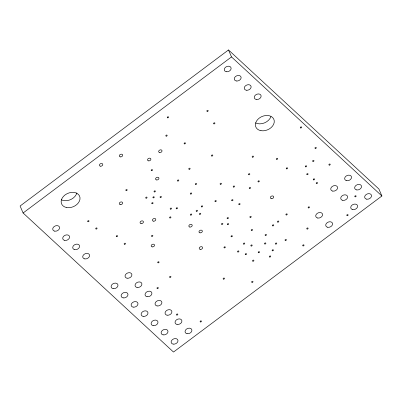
<?xml version="1.0" encoding="UTF-8"?>
<svg xmlns="http://www.w3.org/2000/svg" width="402" height="402" viewBox="0 0 402 402"><rect width="100%" height="100%" fill="white"/><g stroke="black" fill="none" stroke-linecap="round" stroke-linejoin="round"><path stroke-width="0.6" d="M228.502 49.954L20.1 206.015L23.1 212.985L173.498 352.046L381.9 195.985L378.9 189.015L228.502 49.954L231.502 56.923L381.9 195.985M23.1 212.985L231.502 56.923M76.847 192.885A9.809 7.216 -23.3 0 1 61.33 199.784M270.923 116.6A9.809 7.216 -23.3 0 1 255.571 122.917M66.702 207.543A9.809 7.216 -23.3 0 0 79.993 197.593A9.809 7.216 -23.3 0 0 65.079 194.925A9.809 7.216 -23.3 0 0 66.702 207.543M260.943 130.675A9.809 7.216 -23.3 0 0 274.234 120.721A9.809 7.216 -23.3 0 0 259.32 118.052A9.809 7.216 -23.3 0 0 260.943 130.675M153.423 221.175A1.749 1.291 -23.3 0 0 155.795 219.397A1.749 1.291 -23.3 0 0 153.132 218.919A1.749 1.291 -23.3 0 0 153.423 221.175M152.167 246.888A1.749 1.291 -23.3 0 0 154.539 245.109A1.749 1.291 -23.3 0 0 151.876 244.632A1.749 1.291 -23.3 0 0 152.167 246.888M199.965 232.838A1.749 1.291 -23.3 0 0 202.337 231.06A1.749 1.291 -23.3 0 0 199.673 230.582A1.749 1.291 -23.3 0 0 199.965 232.838M141.052 223.587A1.749 1.291 -23.3 0 0 143.424 221.809A1.749 1.291 -23.3 0 0 140.76 221.331A1.749 1.291 -23.3 0 0 141.052 223.587M120.309 156.891A1.749 1.291 -23.3 0 0 122.68 155.112A1.749 1.291 -23.3 0 0 120.017 154.634A1.749 1.291 -23.3 0 0 120.309 156.891M120.253 204.633A1.749 1.291 -23.3 0 0 122.63 202.854A1.749 1.291 -23.3 0 0 119.967 202.377A1.749 1.291 -23.3 0 0 120.253 204.633M126.203 190.593A0.698 0.518 -23.3 0 0 127.153 189.88A0.698 0.518 -23.3 0 0 126.087 189.694A0.698 0.518 -23.3 0 0 126.203 190.593M151.579 170.669A0.698 0.518 -23.3 0 0 152.529 169.956A0.698 0.518 -23.3 0 0 151.464 169.765A0.698 0.518 -23.3 0 0 151.579 170.669M303.093 245.908A0.698 0.518 -23.3 0 0 304.038 245.2A0.698 0.518 -23.3 0 0 302.972 245.009A0.698 0.518 -23.3 0 0 303.093 245.908M195.684 184.483A0.698 0.518 -23.3 0 0 196.633 183.774A0.698 0.518 -23.3 0 0 195.568 183.583A0.698 0.518 -23.3 0 0 195.684 184.483M177.86 181.031A0.698 0.518 -23.3 0 0 178.81 180.317A0.698 0.518 -23.3 0 0 177.744 180.126A0.698 0.518 -23.3 0 0 177.86 181.031M239.13 204.658A0.698 0.518 -23.3 0 0 240.079 203.95A0.698 0.518 -23.3 0 0 239.014 203.759A0.698 0.518 -23.3 0 0 239.13 204.658M232.029 200.754A0.698 0.518 -23.3 0 0 232.979 200.04A0.698 0.518 -23.3 0 0 231.914 199.849A0.698 0.518 -23.3 0 0 232.029 200.754M250.25 217.417A0.698 0.518 -23.3 0 0 251.2 216.703A0.698 0.518 -23.3 0 0 250.134 216.517A0.698 0.518 -23.3 0 0 250.25 217.417M272.501 250.828A0.698 0.518 -23.3 0 0 273.45 250.119A0.698 0.518 -23.3 0 0 272.385 249.928A0.698 0.518 -23.3 0 0 272.501 250.828M200.503 321.942A0.698 0.518 -23.3 0 0 201.452 321.233A0.698 0.518 -23.3 0 0 200.387 321.042A0.698 0.518 -23.3 0 0 200.503 321.942M176.88 315.057A0.698 0.518 -23.3 0 0 177.83 314.344A0.698 0.518 -23.3 0 0 176.764 314.153A0.698 0.518 -23.3 0 0 176.88 315.057M231.421 236.788A0.698 0.518 -23.3 0 0 232.371 236.08A0.698 0.518 -23.3 0 0 231.306 235.889A0.698 0.518 -23.3 0 0 231.421 236.788M286.646 168.88A0.698 0.518 -23.3 0 0 287.596 168.167A0.698 0.518 -23.3 0 0 286.531 167.976A0.698 0.518 -23.3 0 0 286.646 168.88M264.908 243.994A0.698 0.518 -23.3 0 0 265.858 243.285A0.698 0.518 -23.3 0 0 264.792 243.094A0.698 0.518 -23.3 0 0 264.908 243.994M169.986 217.959A0.698 0.518 -23.3 0 0 170.935 217.251A0.698 0.518 -23.3 0 0 169.87 217.06A0.698 0.518 -23.3 0 0 169.986 217.959M233.592 187.061A0.698 0.518 -23.3 0 0 234.542 186.352A0.698 0.518 -23.3 0 0 233.477 186.161A0.698 0.518 -23.3 0 0 233.592 187.061M316.595 183.548A0.698 0.518 -23.3 0 0 317.545 182.835A0.698 0.518 -23.3 0 0 316.48 182.644A0.698 0.518 -23.3 0 0 316.595 183.548M152.117 203.734A0.698 0.518 -23.3 0 0 153.067 203.02A0.698 0.518 -23.3 0 0 152.001 202.834A0.698 0.518 -23.3 0 0 152.117 203.734M160.453 197.493A0.698 0.518 -23.3 0 0 161.398 196.784A0.698 0.518 -23.3 0 0 160.333 196.593A0.698 0.518 -23.3 0 0 160.453 197.493M153.293 197.849A0.698 0.518 -23.3 0 0 154.242 197.136A0.698 0.518 -23.3 0 0 153.177 196.945A0.698 0.518 -23.3 0 0 153.293 197.849M154.428 191.925A0.698 0.518 -23.3 0 0 155.378 191.211A0.698 0.518 -23.3 0 0 154.313 191.02A0.698 0.518 -23.3 0 0 154.428 191.925M146.097 198.161A0.698 0.518 -23.3 0 0 147.047 197.452A0.698 0.518 -23.3 0 0 145.981 197.261A0.698 0.518 -23.3 0 0 146.097 198.161M189.156 169.277A0.698 0.518 -23.3 0 0 190.106 168.564A0.698 0.518 -23.3 0 0 189.04 168.373A0.698 0.518 -23.3 0 0 189.156 169.277M249.627 188.498A0.698 0.518 -23.3 0 0 250.577 187.784A0.698 0.518 -23.3 0 0 249.511 187.593A0.698 0.518 -23.3 0 0 249.627 188.498M271.315 198.643A1.749 1.291 -23.3 0 0 273.692 196.864A1.749 1.291 -23.3 0 0 271.028 196.387A1.749 1.291 -23.3 0 0 271.315 198.643M223.537 279.129A0.698 0.518 -23.3 0 0 224.487 278.415A0.698 0.518 -23.3 0 0 223.422 278.224A0.698 0.518 -23.3 0 0 223.537 279.129M88.053 221.733A0.698 0.518 -23.3 0 0 89.003 221.02A0.698 0.518 -23.3 0 0 87.937 220.829A0.698 0.518 -23.3 0 0 88.053 221.733M252.039 282.36A0.698 0.518 -23.3 0 0 252.989 281.651A0.698 0.518 -23.3 0 0 251.923 281.46A0.698 0.518 -23.3 0 0 252.039 282.36M200.206 249.391A1.749 1.291 -23.3 0 0 202.583 247.612A1.749 1.291 -23.3 0 0 199.92 247.135A1.749 1.291 -23.3 0 0 200.206 249.391M207.226 111.404A0.698 0.518 -23.3 0 0 208.176 110.696A0.698 0.518 -23.3 0 0 207.11 110.505A0.698 0.518 -23.3 0 0 207.226 111.404M148.519 160.87A1.749 1.291 -23.3 0 0 150.891 159.091A1.749 1.291 -23.3 0 0 148.227 158.614A1.749 1.291 -23.3 0 0 148.519 160.87M159.644 152.534A1.749 1.291 -23.3 0 0 162.021 150.76A1.749 1.291 -23.3 0 0 159.358 150.283A1.749 1.291 -23.3 0 0 159.644 152.534M166.202 136.127A0.698 0.518 -23.3 0 0 167.152 135.414A0.698 0.518 -23.3 0 0 166.086 135.228A0.698 0.518 -23.3 0 0 166.202 136.127M124.545 244.28A0.698 0.518 -23.3 0 0 125.494 243.572A0.698 0.518 -23.3 0 0 124.429 243.381A0.698 0.518 -23.3 0 0 124.545 244.28M116.635 236.698A0.698 0.518 -23.3 0 0 117.585 235.984A0.698 0.518 -23.3 0 0 116.52 235.793A0.698 0.518 -23.3 0 0 116.635 236.698M96.113 229.004A0.698 0.518 -23.3 0 0 97.063 228.291A0.698 0.518 -23.3 0 0 95.998 228.1A0.698 0.518 -23.3 0 0 96.113 229.004M286.274 214.949A0.698 0.518 -23.3 0 0 287.224 214.241A0.698 0.518 -23.3 0 0 286.159 214.05A0.698 0.518 -23.3 0 0 286.274 214.949M258.36 181.895A0.698 0.518 -23.3 0 0 259.31 181.181A0.698 0.518 -23.3 0 0 258.245 180.99A0.698 0.518 -23.3 0 0 258.36 181.895M305.701 166.865A0.698 0.518 -23.3 0 0 306.651 166.157A0.698 0.518 -23.3 0 0 305.585 165.966A0.698 0.518 -23.3 0 0 305.701 166.865M313.027 161.443A0.698 0.518 -23.3 0 0 313.977 160.735A0.698 0.518 -23.3 0 0 312.912 160.544A0.698 0.518 -23.3 0 0 313.027 161.443M252.562 157.177A0.698 0.518 -23.3 0 0 253.511 156.468A0.698 0.518 -23.3 0 0 252.446 156.277A0.698 0.518 -23.3 0 0 252.562 157.177M237.949 251.999A0.698 0.518 -23.3 0 0 238.899 251.285A0.698 0.518 -23.3 0 0 237.833 251.094A0.698 0.518 -23.3 0 0 237.949 251.999M224.361 247.873A0.698 0.518 -23.3 0 0 225.311 247.16A0.698 0.518 -23.3 0 0 224.246 246.974A0.698 0.518 -23.3 0 0 224.361 247.873M248.868 174.769A0.698 0.518 -23.3 0 0 249.818 174.056A0.698 0.518 -23.3 0 0 248.753 173.865A0.698 0.518 -23.3 0 0 248.868 174.769M252.948 261.189A0.698 0.518 -23.3 0 0 253.898 260.476A0.698 0.518 -23.3 0 0 252.833 260.285A0.698 0.518 -23.3 0 0 252.948 261.189M275.807 244.069A0.698 0.518 -23.3 0 0 276.757 243.361A0.698 0.518 -23.3 0 0 275.692 243.17A0.698 0.518 -23.3 0 0 275.807 244.069M151.906 236.376A0.698 0.518 -23.3 0 0 152.855 235.662A0.698 0.518 -23.3 0 0 151.79 235.471A0.698 0.518 -23.3 0 0 151.906 236.376M300.726 127.962A0.698 0.518 -23.3 0 0 301.676 127.253A0.698 0.518 -23.3 0 0 300.611 127.062A0.698 0.518 -23.3 0 0 300.726 127.962M265.491 235.456A0.698 0.518 -23.3 0 0 266.441 234.743A0.698 0.518 -23.3 0 0 265.375 234.552A0.698 0.518 -23.3 0 0 265.491 235.456M245.617 254.687A0.698 0.518 -23.3 0 0 246.567 253.974A0.698 0.518 -23.3 0 0 245.501 253.783A0.698 0.518 -23.3 0 0 245.617 254.687M313.64 179.895A0.698 0.518 -23.3 0 0 314.59 179.186A0.698 0.518 -23.3 0 0 313.525 178.996A0.698 0.518 -23.3 0 0 313.64 179.895M220.482 184.297A0.698 0.518 -23.3 0 0 221.432 183.583A0.698 0.518 -23.3 0 0 220.366 183.397A0.698 0.518 -23.3 0 0 220.482 184.297M277.852 222.115A0.698 0.518 -23.3 0 0 278.802 221.401A0.698 0.518 -23.3 0 0 277.737 221.211A0.698 0.518 -23.3 0 0 277.852 222.115M272.807 225.889A0.698 0.518 -23.3 0 0 273.757 225.18A0.698 0.518 -23.3 0 0 272.692 224.989A0.698 0.518 -23.3 0 0 272.807 225.889M215.306 201.613A0.698 0.518 -23.3 0 0 216.256 200.905A0.698 0.518 -23.3 0 0 215.191 200.714A0.698 0.518 -23.3 0 0 215.306 201.613M221.904 224.411A0.698 0.518 -23.3 0 0 222.854 223.703A0.698 0.518 -23.3 0 0 221.788 223.512A0.698 0.518 -23.3 0 0 221.904 224.411M243.808 244.114A0.698 0.518 -23.3 0 0 244.758 243.406A0.698 0.518 -23.3 0 0 243.692 243.215A0.698 0.518 -23.3 0 0 243.808 244.114M329.273 165.091A0.698 0.518 -23.3 0 0 330.223 164.378A0.698 0.518 -23.3 0 0 329.158 164.192A0.698 0.518 -23.3 0 0 329.273 165.091M213.97 123.881A0.698 0.518 -23.3 0 0 214.919 123.168A0.698 0.518 -23.3 0 0 213.854 122.977A0.698 0.518 -23.3 0 0 213.97 123.881M211.849 156.041A0.698 0.518 -23.3 0 0 212.799 155.328A0.698 0.518 -23.3 0 0 211.733 155.137A0.698 0.518 -23.3 0 0 211.849 156.041M184.523 143.891A0.698 0.518 -23.3 0 0 185.468 143.177A0.698 0.518 -23.3 0 0 184.402 142.986A0.698 0.518 -23.3 0 0 184.523 143.891M170.579 209.151A0.698 0.518 -23.3 0 0 171.528 208.437A0.698 0.518 -23.3 0 0 170.463 208.251A0.698 0.518 -23.3 0 0 170.579 209.151M347.167 215.668A0.698 0.518 -23.3 0 0 348.117 214.954A0.698 0.518 -23.3 0 0 347.052 214.768A0.698 0.518 -23.3 0 0 347.167 215.668M315.339 148.444A0.698 0.518 -23.3 0 0 316.289 147.735A0.698 0.518 -23.3 0 0 315.223 147.544A0.698 0.518 -23.3 0 0 315.339 148.444M251.607 230.502A0.698 0.518 -23.3 0 0 252.556 229.793A0.698 0.518 -23.3 0 0 251.491 229.602A0.698 0.518 -23.3 0 0 251.607 230.502M308.52 207.909A0.698 0.518 -23.3 0 0 309.47 207.201A0.698 0.518 -23.3 0 0 308.404 207.01A0.698 0.518 -23.3 0 0 308.52 207.909M227.728 224.663A0.698 0.518 -23.3 0 0 228.678 223.949A0.698 0.518 -23.3 0 0 227.612 223.758A0.698 0.518 -23.3 0 0 227.728 224.663M251.22 246.014A0.698 0.518 -23.3 0 0 252.17 245.3A0.698 0.518 -23.3 0 0 251.104 245.109A0.698 0.518 -23.3 0 0 251.22 246.014M258.597 252.742A0.698 0.518 -23.3 0 0 259.546 252.034A0.698 0.518 -23.3 0 0 258.481 251.843A0.698 0.518 -23.3 0 0 258.597 252.742M285.425 240.491A0.698 0.518 -23.3 0 0 286.375 239.783A0.698 0.518 -23.3 0 0 285.309 239.592A0.698 0.518 -23.3 0 0 285.425 240.491M176.563 208.819A0.698 0.518 -23.3 0 0 177.513 208.105A0.698 0.518 -23.3 0 0 176.448 207.914A0.698 0.518 -23.3 0 0 176.563 208.819M307.123 174.694A0.698 0.518 -23.3 0 0 308.073 173.986A0.698 0.518 -23.3 0 0 307.007 173.795A0.698 0.518 -23.3 0 0 307.123 174.694M227.482 218.653A0.698 0.518 -23.3 0 0 228.431 217.944A0.698 0.518 -23.3 0 0 227.366 217.753A0.698 0.518 -23.3 0 0 227.482 218.653M269.772 257.024A0.698 0.518 -23.3 0 0 270.722 256.31A0.698 0.518 -23.3 0 0 269.657 256.119A0.698 0.518 -23.3 0 0 269.772 257.024M307.153 229.029A0.698 0.518 -23.3 0 0 308.103 228.316A0.698 0.518 -23.3 0 0 307.038 228.125A0.698 0.518 -23.3 0 0 307.153 229.029M189.834 227.05A1.749 1.291 -23.3 0 0 192.206 225.271A1.749 1.291 -23.3 0 0 189.543 224.793A1.749 1.291 -23.3 0 0 189.834 227.05M190.749 194.045A0.698 0.518 -23.3 0 0 191.699 193.332A0.698 0.518 -23.3 0 0 190.633 193.141A0.698 0.518 -23.3 0 0 190.749 194.045M276.747 159.358A0.698 0.518 -23.3 0 0 277.697 158.649A0.698 0.518 -23.3 0 0 276.631 158.458A0.698 0.518 -23.3 0 0 276.747 159.358M169.981 277.395A0.698 0.518 -23.3 0 0 170.93 276.687A0.698 0.518 -23.3 0 0 169.865 276.496A0.698 0.518 -23.3 0 0 169.981 277.395M158.102 262.833A0.698 0.518 -23.3 0 0 159.051 262.124A0.698 0.518 -23.3 0 0 157.986 261.933A0.698 0.518 -23.3 0 0 158.102 262.833M355.167 196.829A0.698 0.518 -23.3 0 0 356.117 196.121A0.698 0.518 -23.3 0 0 355.051 195.93A0.698 0.518 -23.3 0 0 355.167 196.829M199.804 214.341A0.698 0.518 -23.3 0 0 200.754 213.633A0.698 0.518 -23.3 0 0 199.688 213.442A0.698 0.518 -23.3 0 0 199.804 214.341M196.538 211.321A0.698 0.518 -23.3 0 0 197.488 210.613A0.698 0.518 -23.3 0 0 196.422 210.422A0.698 0.518 -23.3 0 0 196.538 211.321M201.703 206.924A0.698 0.518 -23.3 0 0 202.653 206.216A0.698 0.518 -23.3 0 0 201.588 206.025A0.698 0.518 -23.3 0 0 201.703 206.924M190.794 215.095A0.698 0.518 -23.3 0 0 191.744 214.382A0.698 0.518 -23.3 0 0 190.679 214.191A0.698 0.518 -23.3 0 0 190.794 215.095M167.659 117.841A0.698 0.518 -23.3 0 0 168.609 117.133A0.698 0.518 -23.3 0 0 167.544 116.942A0.698 0.518 -23.3 0 0 167.659 117.841M157.358 288.561A0.698 0.518 -23.3 0 0 158.308 287.852A0.698 0.518 -23.3 0 0 157.242 287.661A0.698 0.518 -23.3 0 0 157.358 288.561M156.559 179.95A1.749 1.291 -23.3 0 0 158.931 178.171A1.749 1.291 -23.3 0 0 156.267 177.699A1.749 1.291 -23.3 0 0 156.559 179.95M100.41 166.192A1.749 1.291 -23.3 0 0 102.781 164.413A1.749 1.291 -23.3 0 0 100.118 163.941A1.749 1.291 -23.3 0 0 100.41 166.192M127.057 278.209A3.573 2.628 -23.3 0 0 131.901 274.581A3.573 2.628 -23.3 0 0 126.469 273.611A3.573 2.628 -23.3 0 0 127.057 278.209M113.138 288.636A3.573 2.628 -23.3 0 0 117.977 285.008A3.573 2.628 -23.3 0 0 112.545 284.038A3.573 2.628 -23.3 0 0 113.138 288.636M137.062 287.455A3.573 2.628 -23.3 0 0 141.901 283.827A3.573 2.628 -23.3 0 0 136.469 282.857A3.573 2.628 -23.3 0 0 137.062 287.455M123.138 297.882A3.573 2.628 -23.3 0 0 127.977 294.254A3.573 2.628 -23.3 0 0 122.545 293.284A3.573 2.628 -23.3 0 0 123.138 297.882M147.062 296.701A3.573 2.628 -23.3 0 0 151.901 293.073A3.573 2.628 -23.3 0 0 146.469 292.103A3.573 2.628 -23.3 0 0 147.062 296.701M133.137 307.128A3.573 2.628 -23.3 0 0 137.981 303.5A3.573 2.628 -23.3 0 0 132.544 302.53A3.573 2.628 -23.3 0 0 133.137 307.128M157.061 305.947A3.573 2.628 -23.3 0 0 161.9 302.324A3.573 2.628 -23.3 0 0 156.468 301.349A3.573 2.628 -23.3 0 0 157.061 305.947M143.137 316.374A3.573 2.628 -23.3 0 0 147.981 312.746A3.573 2.628 -23.3 0 0 142.549 311.776A3.573 2.628 -23.3 0 0 143.137 316.374M167.061 315.193A3.573 2.628 -23.3 0 0 171.9 311.57A3.573 2.628 -23.3 0 0 166.468 310.595A3.573 2.628 -23.3 0 0 167.061 315.193M153.137 325.62A3.573 2.628 -23.3 0 0 157.981 321.992A3.573 2.628 -23.3 0 0 152.549 321.022A3.573 2.628 -23.3 0 0 153.137 325.62M177.061 324.439A3.573 2.628 -23.3 0 0 181.905 320.816A3.573 2.628 -23.3 0 0 176.468 319.841A3.573 2.628 -23.3 0 0 177.061 324.439M163.137 334.866A3.573 2.628 -23.3 0 0 167.981 331.243A3.573 2.628 -23.3 0 0 162.549 330.268A3.573 2.628 -23.3 0 0 163.137 334.866M187.061 333.685A3.573 2.628 -23.3 0 0 191.905 330.062A3.573 2.628 -23.3 0 0 186.473 329.092A3.573 2.628 -23.3 0 0 187.061 333.685M173.141 344.112A3.573 2.628 -23.3 0 0 177.98 340.489A3.573 2.628 -23.3 0 0 172.548 339.514A3.573 2.628 -23.3 0 0 173.141 344.112M84.747 258.898A3.573 2.628 -23.3 0 0 89.586 255.27A3.573 2.628 -23.3 0 0 84.154 254.3A3.573 2.628 -23.3 0 0 84.747 258.898M74.747 249.652A3.573 2.628 -23.3 0 0 79.586 246.024A3.573 2.628 -23.3 0 0 74.154 245.054A3.573 2.628 -23.3 0 0 74.747 249.652M64.747 240.406A3.573 2.628 -23.3 0 0 69.586 236.778A3.573 2.628 -23.3 0 0 64.154 235.808A3.573 2.628 -23.3 0 0 64.747 240.406M54.742 231.155A3.573 2.628 -23.3 0 0 59.586 227.532A3.573 2.628 -23.3 0 0 54.154 226.557A3.573 2.628 -23.3 0 0 54.742 231.155M352.76 209.603A3.573 2.628 -23.3 0 0 357.604 205.975A3.573 2.628 -23.3 0 0 352.172 205.005A3.573 2.628 -23.3 0 0 352.76 209.603M366.684 199.176A3.573 2.628 -23.3 0 0 371.528 195.553A3.573 2.628 -23.3 0 0 366.091 194.578A3.573 2.628 -23.3 0 0 366.684 199.176M342.76 200.357A3.573 2.628 -23.3 0 0 347.604 196.729A3.573 2.628 -23.3 0 0 342.172 195.759A3.573 2.628 -23.3 0 0 342.76 200.357M356.685 189.93A3.573 2.628 -23.3 0 0 361.524 186.302A3.573 2.628 -23.3 0 0 356.092 185.332A3.573 2.628 -23.3 0 0 356.685 189.93M332.761 191.111A3.573 2.628 -23.3 0 0 337.605 187.483A3.573 2.628 -23.3 0 0 332.168 186.513A3.573 2.628 -23.3 0 0 332.761 191.111M346.685 180.684A3.573 2.628 -23.3 0 0 351.524 177.056A3.573 2.628 -23.3 0 0 346.092 176.086A3.573 2.628 -23.3 0 0 346.685 180.684M256.28 99.475A3.573 2.628 -23.3 0 0 261.119 95.852A3.573 2.628 -23.3 0 0 255.687 94.877A3.573 2.628 -23.3 0 0 256.28 99.475M246.275 90.229A3.573 2.628 -23.3 0 0 251.119 86.606A3.573 2.628 -23.3 0 0 245.687 85.631A3.573 2.628 -23.3 0 0 246.275 90.229M236.275 80.983A3.573 2.628 -23.3 0 0 241.12 77.36A3.573 2.628 -23.3 0 0 235.688 76.385A3.573 2.628 -23.3 0 0 236.275 80.983M226.276 71.737A3.573 2.628 -23.3 0 0 231.12 68.109A3.573 2.628 -23.3 0 0 225.688 67.139A3.573 2.628 -23.3 0 0 226.276 71.737M327.741 227.286A3.573 2.628 -23.3 0 0 332.58 223.658A3.573 2.628 -23.3 0 0 327.148 222.688A3.573 2.628 -23.3 0 0 327.741 227.286M317.741 218.04A3.573 2.628 -23.3 0 0 322.58 214.412A3.573 2.628 -23.3 0 0 317.148 213.442A3.573 2.628 -23.3 0 0 317.741 218.04"/></g></svg>
